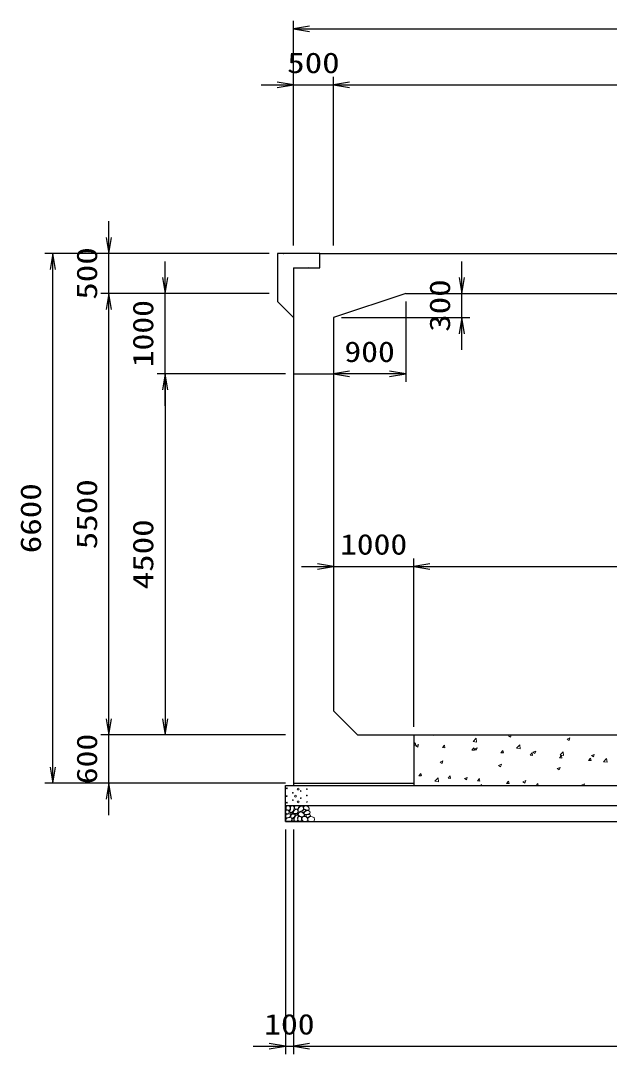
# Model space of a CAD drawing. Units: millimetres at full size. Extents: x 0 to 84100, y 0 to 59400.
# Drawn here: x 58650 to 65989, y 29420 to 42300 of the extents above; entities that cross this region are included whole.
import ezdxf
from ezdxf.enums import TextEntityAlignment as Align

# ---------------------------------------------------------------- set-up
doc = ezdxf.new("R2010")
doc.units = ezdxf.units.MM
for name, color, linetype, lineweight in [('D-DCR-HCHn', 4, 'Continuous', 9), ('D-STR-DIM', 7, 'Continuous', 25), ('D-STR-STRn', 1, 'Continuous', 25)]:
    doc.layers.add(name, color=color, linetype=linetype, lineweight=lineweight)
doc.styles.add('ＭＳ ゴシック', font='')
doc.styles.get('ＭＳ ゴシック').set_extended_font_data('MS Gothic')

# ---------------------------------------------------------------- blocks, each defined once
blk = doc.blocks.new('open_arrow')
at = {"color": 0, "linetype": 'Continuous', "lineweight": -2}
blk.add_lwpolyline([(7.5, 1.25), (0, 0), (7.5, -1.25)], dxfattribs=at)

msp = doc.modelspace()

# ---------------------------------------------------------------- linework, layer by layer
at = {"layer": 'D-DCR-HCHn'}
for p, q in [((61922.739, 39400), (61927.982, 39396.464)), ((61928.014, 39396.528), (61929.179, 39400)), ((62234.606, 39220), (62241.603, 39222.686)), ((62240.639, 39220), (62241.543, 39222.696)), ((63759.527, 33400), (63792.709, 33394.854)), ((63792.637, 33395.129), (63792.07, 33400)), ((64289.58, 33318.142), (64329.147, 33359.38)), ((64334.795, 33311.045), (64329.183, 33359.29)), ((64732.25, 33389.229), (64757.519, 33372.185)), ((64732.362, 33389.268), (64760.32, 33400)), ((64757.546, 33372.252), (64766.856, 33400)), ((65462.424, 33348.583), (65497.994, 33362.237)), ((65487.607, 33331.567), (65497.908, 33362.265)), ((63550, 33280.727), (63569.055, 33303.435)), ((63550, 33273.729), (63574.575, 33271.579)), ((63574.728, 33270.595), (63568.855, 33302.438)), ((63575.356, 33266.069), (63600.625, 33249.024)), ((63575.466, 33266.107), (63611.035, 33279.761)), ((63600.651, 33249.091), (63610.952, 33279.789)), ((63908.579, 33242.358), (63938.943, 33239.701)), ((63908.934, 33242.37), (63933.424, 33271.557)), ((63939.096, 33238.714), (63933.223, 33270.557)), ((64273.303, 33210.492), (64297.793, 33239.678)), ((64289.688, 33317.775), (64334.868, 33310.768)), ((64303.464, 33206.834), (64297.59, 33238.676)), ((64305.529, 33225.422), (64341.098, 33239.076)), ((64330.713, 33208.406), (64341.013, 33239.104)), ((64831.738, 33234.057), (64871.305, 33275.295)), ((64831.846, 33233.69), (64877.026, 33226.683)), ((64876.953, 33226.96), (64871.341, 33275.205)), ((65462.312, 33348.544), (65487.581, 33331.5)), ((64272.947, 33210.48), (64303.311, 33207.823)), ((64305.417, 33225.384), (64330.687, 33208.34)), ((64637.315, 33178.602), (64667.679, 33175.945)), ((64637.672, 33178.614), (64662.163, 33207.8)), ((64667.832, 33174.953), (64661.958, 33206.796)), ((65001.684, 33146.724), (65032.048, 33144.067)), ((65002.042, 33146.736), (65026.532, 33175.922)), ((65032.199, 33143.072), (65026.326, 33174.915)), ((65035.479, 33184.699), (65060.748, 33167.655)), ((65035.591, 33184.737), (65071.161, 33198.391)), ((65060.774, 33167.722), (65071.075, 33198.42)), ((65366.052, 33114.845), (65396.416, 33112.189)), ((65366.411, 33114.858), (65390.901, 33144.044)), ((65373.896, 33149.973), (65413.463, 33191.21)), ((65374.004, 33149.604), (65419.184, 33142.597)), ((65396.567, 33111.192), (65390.693, 33143.035)), ((65419.111, 33142.876), (65413.499, 33191.12)), ((65730.78, 33082.98), (65755.271, 33112.166)), ((65760.935, 33079.311), (65755.061, 33111.154)), ((65765.541, 33144.014), (65790.81, 33126.97)), ((65765.654, 33144.052), (65801.224, 33157.705)), ((65790.836, 33127.037), (65801.136, 33157.735)), ((65916.054, 33065.888), (65955.621, 33107.126)), ((65961.27, 33058.791), (65955.657, 33107.036)), ((63878.585, 33061.538), (63903.854, 33044.494)), ((63878.696, 33061.576), (63914.265, 33075.23)), ((63903.88, 33044.56), (63914.18, 33075.258)), ((64608.646, 33020.853), (64633.915, 33003.809)), ((64608.758, 33020.891), (64644.328, 33034.545)), ((64633.941, 33003.876), (64644.242, 33034.574)), ((65338.708, 32980.168), (65363.977, 32963.124)), ((65338.821, 32980.206), (65374.391, 32993.86)), ((65364.003, 32963.191), (65374.303, 32993.889)), ((65730.42, 33082.967), (65760.784, 33080.311)), ((65916.162, 33065.519), (65961.342, 33058.511)), ((63614.697, 32892.123), (63645.061, 32889.466)), ((63615.051, 32892.135), (63639.541, 32921.321)), ((63645.211, 32888.481), (63639.338, 32920.324)), ((63814.772, 32823.29), (63854.339, 32864.527)), ((63859.987, 32816.194), (63854.374, 32864.438)), ((63979.065, 32860.245), (64009.429, 32857.588)), ((63979.421, 32860.257), (64003.911, 32889.443)), ((64009.579, 32856.6), (64003.705, 32888.443)), ((64181.813, 32857.008), (64207.082, 32839.964)), ((64181.925, 32857.045), (64217.495, 32870.699)), ((64207.108, 32840.03), (64217.409, 32870.728)), ((64343.79, 32828.379), (64368.28, 32857.565)), ((64373.947, 32824.72), (64368.073, 32856.562)), ((63814.879, 32822.925), (63860.058, 32815.918)), ((64343.433, 32828.366), (64373.797, 32825.71)), ((64386.477, 32770), (64396.497, 32780.443)), ((64397.737, 32770), (64396.532, 32780.354)), ((64707.801, 32796.488), (64738.165, 32793.832)), ((64708.159, 32796.5), (64732.649, 32825.687)), ((64738.314, 32792.839), (64732.441, 32824.682)), ((64911.875, 32816.323), (64937.144, 32799.279)), ((64911.988, 32816.36), (64947.558, 32830.014)), ((64937.17, 32799.346), (64947.47, 32830.044)), ((65077.041, 32770), (65097.019, 32793.808)), ((65101.014, 32770), (65096.808, 32792.801)), ((65641.937, 32775.638), (65650.295, 32770)), ((65642.051, 32775.675), (65677.62, 32789.329)), ((65671.036, 32770), (65677.532, 32789.359))]:
    msp.add_line(p, q, dxfattribs=at)
for points in [[(61957.281, 32453.808), (61950.346, 32433.005), (61959.592, 32419.136), (61982.707, 32416.824), (61998.488, 32423.599), (61991.952, 32439.939), (61996.575, 32449.185), (61987.33, 32458.431), (61973.461, 32463.053)], [(62001.198, 32511.594), (61980.395, 32516.217), (61961.904, 32506.971), (61959.592, 32486.168), (61964.215, 32469.988), (61987.33, 32463.053), (62003.51, 32463.053), (62010.444, 32474.611), (62010.444, 32500.037)], [(62019.69, 32513.906), (62012.756, 32493.102), (62015.067, 32469.988), (61998.887, 32444.562), (62019.69, 32433.005), (62042.805, 32444.562), (62056.673, 32463.053), (62061.296, 32493.102), (62056.673, 32509.283), (62042.805, 32516.217)], [(62058.985, 32458.431), (62047.427, 32430.693), (62056.673, 32419.136), (62084.411, 32419.136), (62095.968, 32423.759), (62107.525, 32439.939), (62107.525, 32453.808), (62095.968, 32472.299), (62082.099, 32474.611)], [(62123.447, 32436.214), (62110.689, 32440.569), (62109.425, 32468.678), (62122.512, 32497.359), (62139.448, 32513.536), (62171.403, 32507.032), (62174.133, 32471.913), (62163.816, 32459.876), (62135.739, 32444.301)], [(62154.798, 32445.711), (62156.454, 32439.566), (62162.011, 32435.193), (62174.19, 32433.302), (62185.305, 32439.802), (62195.592, 32449.138), (62204.858, 32457.333), (62204.635, 32463.462), (62198.736, 32468.875), (62184.203, 32470.356), (62171.47, 32464.383), (62162.011, 32455.165), (62157.281, 32450.556)], [(62182.012, 32479.601), (62175.964, 32485.086), (62174.897, 32490.792), (62178.414, 32503.305), (62188.71, 32517.61), (62211.004, 32516.105), (62232.571, 32505.811), (62247.195, 32485.597), (62245.021, 32472.456), (62238.02, 32465.716), (62226.769, 32463.215), (62210.511, 32467.483), (62189.289, 32474.481)], [(62243.372, 32411.832), (62248.688, 32416.874), (62255.476, 32425.68), (62257.145, 32433.275), (62253.144, 32447.685), (62239.088, 32458.67), (62218.907, 32457.89), (62191.698, 32443.001), (62182.086, 32430.757), (62185.152, 32416.784), (62194.778, 32410.04), (62203.599, 32409.145), (62217.363, 32409.524), (62230.808, 32411.002)], [(62001.155, 32377.009), (62018.277, 32402.692), (62016.137, 32409.112), (61992.594, 32415.533), (61971.192, 32413.393), (61956.21, 32400.551), (61954.07, 32385.57), (61956.21, 32370.588), (61973.332, 32366.308)], [(62009.716, 32323.503), (62024.698, 32329.924), (62028.978, 32351.326), (62020.417, 32366.308), (62005.435, 32370.588), (61986.173, 32368.448), (61964.771, 32359.887), (61954.07, 32347.045), (61954.07, 32332.064), (61960.49, 32323.503), (61986.173, 32325.643)], [(62024.313, 32433.005), (62012.756, 32423.759), (62017.379, 32416.824), (62033.559, 32416.824), (62040.493, 32419.136), (62045.116, 32428.382), (62038.182, 32435.316)], [(62061.082, 32377.009), (62071.783, 32402.692), (62063.222, 32413.393), (62037.539, 32413.393), (62026.838, 32409.112), (62016.137, 32394.131), (62016.137, 32381.289), (62026.838, 32364.167), (62039.679, 32362.027)], [(62056.801, 32329.924), (62056.801, 32355.606), (62046.1, 32362.027), (62035.399, 32355.606), (62033.259, 32340.625), (62035.399, 32327.783), (62050.381, 32323.503)], [(62097.466, 32325.643), (62103.886, 32344.905), (62101.746, 32366.308), (62116.728, 32389.85), (62097.466, 32400.551), (62076.063, 32389.85), (62063.222, 32372.728), (62058.941, 32344.905), (62063.222, 32329.924), (62076.063, 32323.503)], [(62093.185, 32400.551), (62103.886, 32409.112), (62099.606, 32415.533), (62084.624, 32415.533), (62078.204, 32413.393), (62073.923, 32404.832), (62080.344, 32398.411)], [(62114.588, 32327.783), (62133.85, 32323.503), (62150.972, 32332.064), (62153.112, 32351.326), (62150.968, 32374.878), (62127.429, 32382.327), (62112.447, 32378.603), (62106.027, 32362.027), (62106.027, 32338.484)], [(62163.203, 32379.532), (62127.829, 32386.129), (62112.782, 32398.266), (62108.03, 32417.263), (62122.713, 32431.629), (62151.323, 32439.69), (62172.97, 32426.761), (62186.961, 32409.347), (62183.002, 32391.67)], [(62162.352, 32373.637), (62177.306, 32382.556), (62203.44, 32382.292), (62224.93, 32363.525), (62228.643, 32334.899), (62214.853, 32324.245), (62178.098, 32321.871), (62161.731, 32331.633), (62157.172, 32354.06)], [(62199.971, 32385.265), (62204.183, 32388.446), (62207.686, 32393.505), (62207.81, 32400.431), (62203.414, 32406.067), (62195.769, 32407.977), (62189.356, 32406.179), (62187.704, 32400.442), (62186.896, 32394.835), (62187.881, 32387.456), (62193.975, 32384.127)], [(62227.597, 32370.331), (62217.895, 32375.079), (62210.89, 32383.822), (62210.719, 32395.084), (62214.942, 32405.627), (62230.189, 32407.625), (62245.054, 32408.018), (62259.481, 32402.512), (62261.849, 32393.273), (62249.54, 32382.195), (62234.555, 32373.15)], [(62259.972, 32322.493), (62244.837, 32324.274), (62234.866, 32329.787), (62230.835, 32342.722), (62230.945, 32354.963), (62240.172, 32371.678), (62258.242, 32382.822), (62285.731, 32378.403), (62307.453, 32370.334), (62312.643, 32346.125), (62308.03, 32328.257), (62286.884, 32322.877)]]:
    msp.add_lwpolyline(points, close=True, dxfattribs=at)
msp.add_lwpolyline([(62093.432, 32518.547), (62076.093, 32516.446), (62064.258, 32508.701), (62064.626, 32489.819), (62070.514, 32476.087), (62085.025, 32476.185), (62105.107, 32479.153), (62114.799, 32493.689), (62124.082, 32503.492), (62126.884, 32514.345), (62114.099, 32518.547), (62093.082, 32518.547)], dxfattribs=at)
for centre, radius in [((61967.803, 32734.121), 4.5), ((62109.996, 32725.045), 11.25), ((62218.909, 32725.045), 4.5), ((61966.091, 32636.145), 4.5), ((62043.437, 32677.541), 4.5), ((62043.437, 32588.641), 4.5), ((62075.004, 32636.145), 11.25), ((62141.563, 32701.359), 4.5), ((62141.563, 32612.459), 4.5), ((62217.197, 32645.221), 4.5), ((61967.803, 32555.879), 4.5), ((62109.996, 32564.955), 11.25), ((62218.909, 32564.955), 4.5)]:
    msp.add_circle(centre, radius, dxfattribs=at)
at = {"layer": 'D-STR-DIM'}
for p, q in [((62050, 39500), (62050, 42300)), ((62050, 42200), (74050, 42200)), ((61650, 41500), (62950, 41500)), ((62050, 39500), (62050, 41600)), ((62550, 39500), (62550, 41600)), ((62550, 39500), (62550, 41600)), ((62550, 41500), (73550, 41500)), ((59750, 38500), (59750, 39800)), ((61750, 39400), (58950, 39400)), ((59050, 32800), (59050, 39400)), ((61750, 39400), (59650, 39400)), ((60450, 37500), (60450, 39300)), ((64150, 38200), (64150, 39300)), ((61750, 38900), (59650, 38900)), ((61750, 38900), (59650, 38900)), ((59750, 33400), (59750, 38900)), ((61750, 38900), (60350, 38900)), ((63550, 38900), (64250, 38900)), ((63450, 38800), (63450, 37800)), ((62650, 38600), (64250, 38600)), ((62550, 38500), (62550, 37800)), ((61950, 37900), (60350, 37900)), ((61950, 37900), (60350, 37900)), ((60450, 37900), (60450, 33400)), ((63450, 37900), (62550, 37900)), ((63550, 33500), (63550, 35600)), ((63550, 33500), (63550, 35600)), ((62150, 35500), (63950, 35500)), ((63550, 35500), (72550, 35500)), ((59750, 32400), (59750, 33800)), ((61950, 33400), (59650, 33400)), ((61950, 33400), (59650, 33400)), ((61950, 33400), (60350, 33400)), ((61950, 32800), (58950, 32800)), ((61950, 32800), (59650, 32800)), ((61950, 32220), (61950, 29420)), ((62050, 32220), (62050, 29420)), ((62050, 32220), (62050, 29420)), ((61550, 29520), (62450, 29520)), ((62050, 29520), (74050, 29520))]:
    msp.add_line(p, q, dxfattribs=at)
at = {"layer": 'D-STR-STRn'}
for p, q in [((61850, 39400), (61850, 38800)), ((62380, 39400), (61850, 39400)), ((62380, 39400), (73720, 39400)), ((62380, 39220), (62380, 39400)), ((62050, 39220), (62380, 39220)), ((62050, 39220), (62050, 32800)), ((63450, 38900), (62550, 38600)), ((63450, 38900), (72650, 38900)), ((61850, 38800), (62050, 38600)), ((62550, 38600), (62550, 33700)), ((62050, 37900), (62550, 37900)), ((62550, 33700), (62850, 33400)), ((62850, 33400), (73250, 33400)), ((63550, 33400), (63550, 32770)), ((61950, 32770), (74150, 32770)), ((61950, 32320), (61950, 32770)), ((62050, 32800), (63550, 32800)), ((62050, 32800), (62050, 32770)), ((61950, 32520), (74150, 32520)), ((61950, 32320), (74150, 32320))]:
    msp.add_line(p, q, dxfattribs=at)

# ---------------------------------------------------------------- block references
at = {"layer": 'D-STR-DIM', "xscale": 26.7, "yscale": 26.7}
for p in [(62050, 42200), (62550, 41500), (62550, 41500), (62550, 37900), (63550, 35500), (63550, 35500), (62050, 29520), (62050, 29520)]:
    msp.add_blockref('open_arrow', p, dxfattribs=at)
for p, rotation in [((62050, 41500), 180), ((59750, 39400), 90), ((59050, 39400), 270), ((60450, 38900), 90), ((64150, 38900), 90), ((59750, 38900), 270), ((59750, 38900), 270), ((64150, 38600), 270), ((60450, 37900), 270), ((60450, 37900), 270), ((63450, 37900), 180), ((62550, 35500), 180), ((59750, 33400), 90), ((59750, 33400), 90), ((60450, 33400), 90), ((59050, 32800), 90), ((59750, 32800), 270), ((61950, 29520), 180)]:
    msp.add_blockref('open_arrow', p, dxfattribs=dict(at, rotation=rotation))

# ---------------------------------------------------------------- texts
at = {"layer": 'D-STR-DIM', "style": 'ＭＳ ゴシック'}
for s, width, p in [('500', 1.25, (62300, 41775)), ('900', 1.2, (63000, 38175)), ('1000', 1.2, (63050, 35775)), ('100', 1.2, (62000, 29795))]:
    msp.add_text(s, height=256.6, dxfattribs=dict(at, width=width)).set_placement(p, align=Align.MIDDLE_CENTER)
for s, width, p in [('500', 1.25, (59475, 39150)), ('300', 1.25, (63875, 38750)), ('1000', 1.2, (60175, 38400)), ('6600', 1.25, (58775, 36100)), ('5500', 1.25, (59475, 36150)), ('4500', 1.25, (60175, 35650)), ('600', 1.2, (59475, 33100))]:
    msp.add_text(s, height=256.6, rotation=90, dxfattribs=dict(at, width=width)).set_placement(p, align=Align.MIDDLE_CENTER)

doc.saveas('drawing.dxf')
